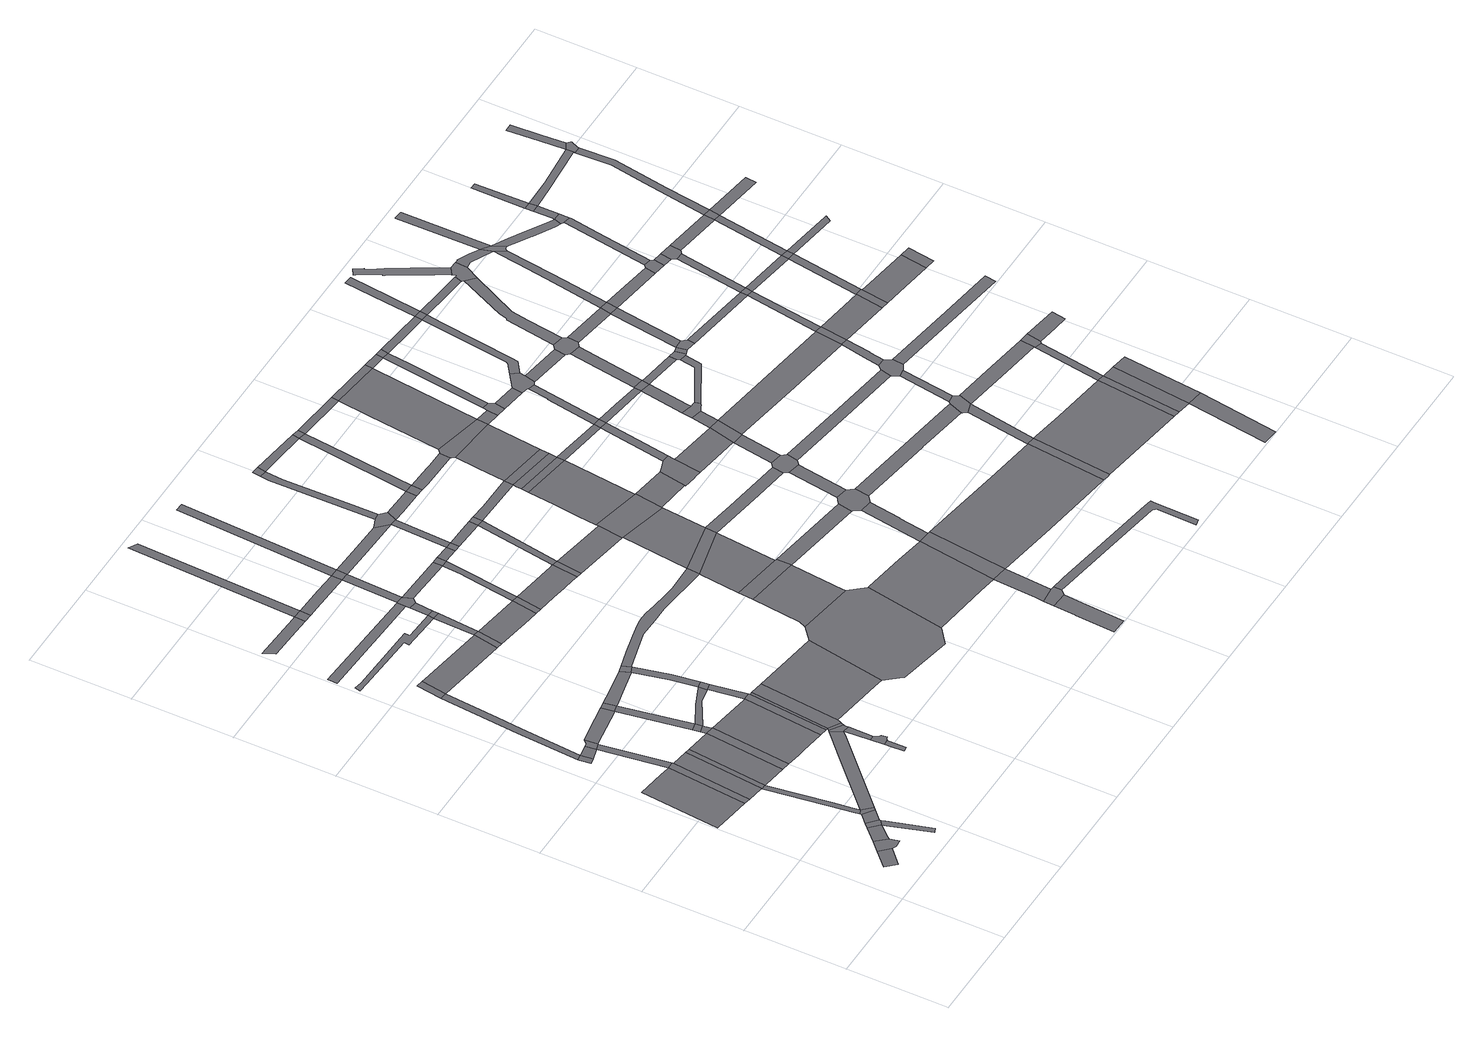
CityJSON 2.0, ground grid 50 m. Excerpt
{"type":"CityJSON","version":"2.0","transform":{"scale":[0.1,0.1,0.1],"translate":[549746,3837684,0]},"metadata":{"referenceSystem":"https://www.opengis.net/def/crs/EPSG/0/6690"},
"CityObjects":{
"road1":{"type":"Road","attributes":{"RoadStructureAttribute.sectionType":"1"},"geometry":[{"type":"MultiSurface","lod":"1","boundaries":[[[0,1,2,3,4]]]}]},
"road2":{"type":"Road","geometry":[{"type":"MultiSurface","lod":"1","boundaries":[[[5,6,0,4,7,8,9,10,11]]]}]},
"road3":{"type":"Road","attributes":{"RoadStructureAttribute.sectionType":"1"},"geometry":[{"type":"MultiSurface","lod":"1","boundaries":[[[12,5,11,13,14,15]]]}]},
"road4":{"type":"Road","attributes":{"function":"1"},"geometry":[{"type":"MultiSurface","lod":"1","boundaries":[[[16,17,18,19,20,21,22,23]]]}]},
"road5":{"type":"Road","geometry":[{"type":"MultiSurface","lod":"1","boundaries":[[[24,12,15,25,26]]]}]},
"road6":{"type":"Road","attributes":{"RoadStructureAttribute.sectionType":"1"},"geometry":[{"type":"MultiSurface","lod":"1","boundaries":[[[27,28,25,15,29,30,31,32]]]}]},
"road7":{"type":"Road","attributes":{"RoadStructureAttribute.sectionType":"1"},"geometry":[{"type":"MultiSurface","lod":"1","boundaries":[[[33,24,26,34]]]}]},
"road8":{"type":"Road","geometry":[{"type":"MultiSurface","lod":"1","boundaries":[[[35,36,33,34,37]]]}]},
"road9":{"type":"Road","attributes":{"RoadStructureAttribute.sectionType":"1"},"geometry":[{"type":"MultiSurface","lod":"1","boundaries":[[[38,39,40,41,36,35,42,43,44,45]]]}]},
"road10":{"type":"Road","geometry":[{"type":"MultiSurface","lod":"1","boundaries":[[[23,22,46,47,48]]]}]},
"road11":{"type":"Road","geometry":[{"type":"MultiSurface","lod":"1","boundaries":[[[49,50,51,52,53]]]}]},
"road12":{"type":"Road","attributes":{"RoadStructureAttribute.sectionType":"1"},"geometry":[{"type":"MultiSurface","lod":"1","boundaries":[[[47,46,54,55,56]]]}]},
"road13":{"type":"Road","attributes":{"RoadStructureAttribute.sectionType":"1"},"geometry":[{"type":"MultiSurface","lod":"1","boundaries":[[[57,58,49,53,59,60]]]}]},
"road14":{"type":"Road","attributes":{"RoadStructureAttribute.sectionType":"1"},"geometry":[{"type":"MultiSurface","lod":"1","boundaries":[[[61,60,23,48]]]}]},
"road15":{"type":"Road","geometry":[{"type":"MultiSurface","lod":"1","boundaries":[[[56,55,38,45,62]]]}]},
"road16":{"type":"Road","geometry":[{"type":"MultiSurface","lod":"1","boundaries":[[[63,64,57,60,61,65,66]]]}]},
"road17":{"type":"Road","attributes":{"RoadStructureAttribute.sectionType":"1"},"geometry":[{"type":"MultiSurface","lod":"1","boundaries":[[[67,68,50,49,69,70,71]]]}]},
"road18":{"type":"Road","geometry":[{"type":"MultiSurface","lod":"1","boundaries":[[[62,45,72,73,74]]]}]},
"road19":{"type":"Road","attributes":{"RoadStructureAttribute.sectionType":"1"},"geometry":[{"type":"MultiSurface","lod":"1","boundaries":[[[75,76,77,78,35,37,79,80,81]]]}]},
"road20":{"type":"Road","geometry":[{"type":"MultiSurface","lod":"1","boundaries":[[[74,73,82,83]]]}]},
"road21":{"type":"Road","attributes":{"RoadStructureAttribute.sectionType":"1"},"geometry":[{"type":"MultiSurface","lod":"1","boundaries":[[[84,85,63,66,86,87]]]}]},
"road22":{"type":"Road","geometry":[{"type":"MultiSurface","lod":"1","boundaries":[[[88,67,71,89]]]}]},
"road23":{"type":"Road","attributes":{"RoadStructureAttribute.sectionType":"1"},"geometry":[{"type":"MultiSurface","lod":"1","boundaries":[[[90,91,92,93,74,83]]]}]},
"road24":{"type":"Road","geometry":[{"type":"MultiSurface","lod":"1","boundaries":[[[94,95,93,92]]]}]},
"road25":{"type":"Road","attributes":{"RoadStructureAttribute.sectionType":"1"},"geometry":[{"type":"MultiSurface","lod":"1","boundaries":[[[96,87,95,94]]]}]},
"road26":{"type":"Road","geometry":[{"type":"MultiSurface","lod":"1","boundaries":[[[97,98,83,82,99,100,101,102]]]}]},
"road27":{"type":"Road","geometry":[{"type":"MultiSurface","lod":"1","boundaries":[[[103,84,87,96]]]}]},
"road28":{"type":"Road","geometry":[{"type":"MultiSurface","lod":"1","boundaries":[[[104,105,106,107,108,109,110]]]}]},
"road29":{"type":"Road","geometry":[{"type":"MultiSurface","lod":"1","boundaries":[[[111,112,113,114,115,110,109,116,117,118]]]}]},
"road30":{"type":"Road","attributes":{"RoadStructureAttribute.sectionType":"1"},"geometry":[{"type":"MultiSurface","lod":"1","boundaries":[[[81,119,120,115,114,121]]]}]},
"road31":{"type":"Road","attributes":{"RoadStructureAttribute.sectionType":"1"},"geometry":[{"type":"MultiSurface","lod":"1","boundaries":[[[122,75,81,121,123,124]]]}]},
"road32":{"type":"Road","geometry":[{"type":"MultiSurface","lod":"1","boundaries":[[[125,122,124,126]]]}]},
"road33":{"type":"Road","attributes":{"RoadStructureAttribute.sectionType":"1"},"geometry":[{"type":"MultiSurface","lod":"1","boundaries":[[[127,128,129,130,94,92,131,132,133]]]}]},
"road34":{"type":"Road","geometry":[{"type":"MultiSurface","lod":"1","boundaries":[[[102,101,134,135,136]]]}]},
"road35":{"type":"Road","attributes":{"RoadStructureAttribute.sectionType":"1"},"geometry":[{"type":"MultiSurface","lod":"1","boundaries":[[[137,138,103,96,139,140,141,142]]]}]},
"road36":{"type":"Road","attributes":{"RoadStructureAttribute.sectionType":"1"},"geometry":[{"type":"MultiSurface","lod":"1","boundaries":[[[143,144,89,71,145,146,147,148]]]}]},
"road37":{"type":"Road","attributes":{"RoadStructureAttribute.sectionType":"1"},"geometry":[{"type":"MultiSurface","lod":"1","boundaries":[[[149,150,151,152,153,154]]]}]},
"road38":{"type":"Road","attributes":{"RoadStructureAttribute.sectionType":"1"},"geometry":[{"type":"MultiSurface","lod":"1","boundaries":[[[155,156,157,158,159,160,161,162,163,164,165,166,167,168,169]]]}]},
"road39":{"type":"Road","attributes":{"RoadStructureAttribute.sectionType":"1"},"geometry":[{"type":"MultiSurface","lod":"1","boundaries":[[[135,134,125,170]]]}]},
"road40":{"type":"Road","geometry":[{"type":"MultiSurface","lod":"1","boundaries":[[[170,125,126,171,172,173]]]}]},
"road41":{"type":"Road","attributes":{"RoadStructureAttribute.sectionType":"1"},"geometry":[{"type":"MultiSurface","lod":"1","boundaries":[[[174,175,176,177]]]}]},
"road42":{"type":"Road","attributes":{"RoadStructureAttribute.sectionType":"1"},"geometry":[{"type":"MultiSurface","lod":"1","boundaries":[[[178,179,102,136]]]}]},
"road43":{"type":"Road","geometry":[{"type":"MultiSurface","lod":"1","boundaries":[[[180,127,133,179,178]]]}]},
"road44":{"type":"Road","attributes":{"RoadStructureAttribute.sectionType":"1"},"geometry":[{"type":"MultiSurface","lod":"1","boundaries":[[[181,182,142,183,127,180]]]}]},
"road45":{"type":"Road","geometry":[{"type":"MultiSurface","lod":"1","boundaries":[[[184,137,142,182,185,186]]]}]},
"road46":{"type":"Road","geometry":[{"type":"MultiSurface","lod":"1","boundaries":[[[154,153,187,188]]]}]},
"road47":{"type":"Road","geometry":[{"type":"MultiSurface","lod":"1","boundaries":[[[148,147,189,190]]]}]},
"road48":{"type":"Road","attributes":{"function":"1"},"geometry":[{"type":"MultiSurface","lod":"1","boundaries":[[[191,173,172,192,193,194,195]]]}]},
"road49":{"type":"Road","attributes":{"RoadStructureAttribute.sectionType":"1"},"geometry":[{"type":"MultiSurface","lod":"1","boundaries":[[[168,148,190,196]]]}]},
"road50":{"type":"Road","geometry":[{"type":"MultiSurface","lod":"1","boundaries":[[[169,168,196,197]]]}]},
"road51":{"type":"Road","attributes":{"RoadStructureAttribute.sectionType":"1"},"geometry":[{"type":"MultiSurface","lod":"1","boundaries":[[[198,188,187,199,200,201]]]}]},
"road52":{"type":"Road","attributes":{"RoadStructureAttribute.sectionType":"1"},"geometry":[{"type":"MultiSurface","lod":"1","boundaries":[[[202,203,154,188,204]]]}]},
"road53":{"type":"Road","attributes":{"RoadStructureAttribute.sectionType":"1"},"geometry":[{"type":"MultiSurface","lod":"1","boundaries":[[[205,206,190,189,207,208,209,210]]]}]},
"road54":{"type":"Road","attributes":{"RoadStructureAttribute.sectionType":"1"},"geometry":[{"type":"MultiSurface","lod":"1","boundaries":[[[211,169,197,212]]]}]},
"road55":{"type":"Road","geometry":[{"type":"MultiSurface","lod":"1","boundaries":[[[177,176,211,212,213,214,215]]]}]},
"road56":{"type":"Road","attributes":{"RoadStructureAttribute.sectionType":"1"},"geometry":[{"type":"MultiSurface","lod":"1","boundaries":[[[200,215,214,216]]]}]},
"road57":{"type":"Road","geometry":[{"type":"MultiSurface","lod":"1","boundaries":[[[210,209,217,218]]]}]},
"road58":{"type":"Road","geometry":[{"type":"MultiSurface","lod":"1","boundaries":[[[201,200,216,219]]]}]},
"road59":{"type":"Road","attributes":{"RoadStructureAttribute.sectionType":"1"},"geometry":[{"type":"MultiSurface","lod":"1","boundaries":[[[220,221,222,223,224,225,226,227,228,229,230,184,186,231,232,233,234,235,236]]]}]},
"road60":{"type":"Road","attributes":{"RoadStructureAttribute.sectionType":"1"},"geometry":[{"type":"MultiSurface","lod":"1","boundaries":[[[214,213,237,238,239]]]}]},
"road61":{"type":"Road","attributes":{"RoadStructureAttribute.sectionType":"1"},"geometry":[{"type":"MultiSurface","lod":"1","boundaries":[[[238,240,241,242,210,218,243]]]}]},
"road62":{"type":"Road","attributes":{"RoadStructureAttribute.sectionType":"1"},"geometry":[{"type":"MultiSurface","lod":"1","boundaries":[[[244,245,218,217,246,247,248,249,250]]]}]},
"road63":{"type":"Road","geometry":[{"type":"MultiSurface","lod":"1","boundaries":[[[251,252,253,195,194,254,255,256,257,258,259,260,261]]]}]},
"road64":{"type":"Road","attributes":{"RoadStructureAttribute.sectionType":"1"},"geometry":[{"type":"MultiSurface","lod":"1","boundaries":[[[262,201,219,263]]]}]},
"road65":{"type":"Road","geometry":[{"type":"MultiSurface","lod":"1","boundaries":[[[239,238,243,264]]]}]},
"road66":{"type":"Road","attributes":{"RoadStructureAttribute.sectionType":"1"},"geometry":[{"type":"MultiSurface","lod":"1","boundaries":[[[265,219,216,266,267,268]]]}]},
"road67":{"type":"Road","attributes":{"RoadStructureAttribute.sectionType":"1"},"geometry":[{"type":"MultiSurface","lod":"1","boundaries":[[[269,264,243,270,271,272]]]}]},
"road68":{"type":"Road","geometry":[{"type":"MultiSurface","lod":"1","boundaries":[[[250,249,273,274]]]}]},
"road69":{"type":"Road","geometry":[{"type":"MultiSurface","lod":"1","boundaries":[[[272,271,275,276]]]}]},
"road70":{"type":"Road","attributes":{"RoadStructureAttribute.sectionType":"1"},"geometry":[{"type":"MultiSurface","lod":"1","boundaries":[[[277,278,251,261,279,280,281]]]}]},
"road71":{"type":"Road","attributes":{"RoadStructureAttribute.sectionType":"1"},"geometry":[{"type":"MultiSurface","lod":"1","boundaries":[[[267,272,276,282]]]}]},
"road72":{"type":"Road","attributes":{"RoadStructureAttribute.sectionType":"1"},"geometry":[{"type":"MultiSurface","lod":"1","boundaries":[[[283,250,274,284]]]}]},
"road73":{"type":"Road","geometry":[{"type":"MultiSurface","lod":"1","boundaries":[[[285,286,277,281,287,288]]]}]},
"road74":{"type":"Road","attributes":{"RoadStructureAttribute.sectionType":"1"},"geometry":[{"type":"MultiSurface","lod":"1","boundaries":[[[289,276,275,290,291,283,292]]]}]},
"road75":{"type":"Road","geometry":[{"type":"MultiSurface","lod":"1","boundaries":[[[293,294,295,268,267,282,296]]]}]},
"road76":{"type":"Road","attributes":{"RoadStructureAttribute.sectionType":"1"},"geometry":[{"type":"MultiSurface","lod":"1","boundaries":[[[297,274,273,298,299]]]}]},
"road77":{"type":"Road","attributes":{"RoadStructureAttribute.sectionType":"1"},"geometry":[{"type":"MultiSurface","lod":"1","boundaries":[[[300,301,302,235,303,285,288]]]}]},
"road78":{"type":"Road","attributes":{"RoadStructureAttribute.sectionType":"1"},"geometry":[{"type":"MultiSurface","lod":"1","boundaries":[[[304,305,306,307,308,309,310]]]}]},
"road79":{"type":"Road","geometry":[{"type":"MultiSurface","lod":"1","boundaries":[[[292,283,284,311]]]}]},
"road80":{"type":"Road","attributes":{"RoadStructureAttribute.sectionType":"1"},"geometry":[{"type":"MultiSurface","lod":"1","boundaries":[[[312,313,294,293,314,315,316]]]}]},
"road81":{"type":"Road","geometry":[{"type":"MultiSurface","lod":"1","boundaries":[[[317,236,235,302]]]}]},
"road82":{"type":"Road","geometry":[{"type":"MultiSurface","lod":"1","boundaries":[[[318,319,260,259,320,321,322]]]}]},
"road83":{"type":"Road","attributes":{"RoadStructureAttribute.sectionType":"1"},"geometry":[{"type":"MultiSurface","lod":"1","boundaries":[[[323,324,296,282,325,326,327]]]}]},
"road84":{"type":"Road","geometry":[{"type":"MultiSurface","lod":"1","boundaries":[[[328,329,304,310,330,331]]]}]},
"road85":{"type":"Road","attributes":{"RoadStructureAttribute.sectionType":"1"},"geometry":[{"type":"MultiSurface","lod":"1","boundaries":[[[332,333,236,317,334]]]}]},
"road86":{"type":"Road","geometry":[{"type":"MultiSurface","lod":"1","boundaries":[[[335,312,316,336]]]}]},
"road87":{"type":"Road","attributes":{"RoadStructureAttribute.sectionType":"1"},"geometry":[{"type":"MultiSurface","lod":"1","boundaries":[[[321,337,329,328,338]]]}]},
"road88":{"type":"Road","geometry":[{"type":"MultiSurface","lod":"1","boundaries":[[[327,326,339,340]]]}]},
"road89":{"type":"Road","attributes":{"RoadStructureAttribute.sectionType":"1"},"geometry":[{"type":"MultiSurface","lod":"1","boundaries":[[[341,342,311,284,343,344,345]]]}]},
"road90":{"type":"Road","geometry":[{"type":"MultiSurface","lod":"1","boundaries":[[[346,299,298,332,334,347,348,349]]]}]},
"road91":{"type":"Road","attributes":{"RoadStructureAttribute.sectionType":"1"},"geometry":[{"type":"MultiSurface","lod":"1","boundaries":[[[350,287,281,351,352,353,354,355]]]}]},
"road92":{"type":"Road","geometry":[{"type":"MultiSurface","lod":"1","boundaries":[[[322,321,338,356,357]]]}]},
"road93":{"type":"Road","attributes":{"RoadStructureAttribute.sectionType":"1"},"geometry":[{"type":"MultiSurface","lod":"1","boundaries":[[[358,359,360,336,316,361,362,363,364,365,366]]]}]},
"road94":{"type":"Road","attributes":{"RoadStructureAttribute.sectionType":"1"},"geometry":[{"type":"MultiSurface","lod":"1","boundaries":[[[365,367,327,340,368,369,370]]]}]},
"road95":{"type":"Road","attributes":{"RoadStructureAttribute.sectionType":"1"},"geometry":[{"type":"MultiSurface","lod":"1","boundaries":[[[371,372,373,340,339,374,375,376]]]}]},
"road96":{"type":"Road","attributes":{"RoadStructureAttribute.sectionType":"1"},"geometry":[{"type":"MultiSurface","lod":"1","boundaries":[[[377,378,379,346,349,380,381]]]}]},
"road97":{"type":"Road","geometry":[{"type":"MultiSurface","lod":"1","boundaries":[[[382,377,381,383]]]}]},
"road98":{"type":"Road","attributes":{"RoadStructureAttribute.sectionType":"1"},"geometry":[{"type":"MultiSurface","lod":"1","boundaries":[[[344,384,382,383,385]]]}]},
"road99":{"type":"Road","attributes":{"RoadStructureAttribute.sectionType":"1"},"geometry":[{"type":"MultiSurface","lod":"1","boundaries":[[[348,347,386,387]]]}]},
"road100":{"type":"Road","attributes":{"RoadStructureAttribute.sectionType":"1"},"geometry":[{"type":"MultiSurface","lod":"1","boundaries":[[[388,389,317,302,390,391,392]]]}]},
"road101":{"type":"Road","geometry":[{"type":"MultiSurface","lod":"1","boundaries":[[[366,365,370,393]]]}]},
"road102":{"type":"Road","attributes":{"RoadStructureAttribute.sectionType":"1"},"geometry":[{"type":"MultiSurface","lod":"1","boundaries":[[[394,322,357,395,396,397]]]}]},
"road103":{"type":"Road","geometry":[{"type":"MultiSurface","lod":"1","boundaries":[[[398,345,344,385,399]]]}]},
"road104":{"type":"Road","attributes":{"RoadStructureAttribute.sectionType":"1"},"geometry":[{"type":"MultiSurface","lod":"1","boundaries":[[[400,401,402,403,404,405,406,331,330,407,408,409,410,411,412,413,414,415]]]}]},
"road105":{"type":"Road","attributes":{"RoadStructureAttribute.sectionType":"1"},"geometry":[{"type":"MultiSurface","lod":"1","boundaries":[[[416,417,398,399,418,419]]]}]},
"road106":{"type":"Road","geometry":[{"type":"MultiSurface","lod":"1","boundaries":[[[420,421,422,355,354,423,424,394,397,425,426,427,428,429]]]}]},
"road107":{"type":"Road","geometry":[{"type":"MultiSurface","lod":"1","boundaries":[[[430,431,387,386,432,433,434,435,436,437,438]]]}]},
"road108":{"type":"Road","geometry":[{"type":"MultiSurface","lod":"1","boundaries":[[[439,440,441,442,376,375,443,444,416,419,445]]]}]},
"road109":{"type":"Road","attributes":{"RoadStructureAttribute.sectionType":"1"},"geometry":[{"type":"MultiSurface","lod":"1","boundaries":[[[393,370,446,447]]]}]},
"road110":{"type":"Road","attributes":{"RoadStructureAttribute.sectionType":"1"},"geometry":[{"type":"MultiSurface","lod":"1","boundaries":[[[448,420,429,449]]]}]},
"road111":{"type":"Road","attributes":{"RoadStructureAttribute.sectionType":"1"},"geometry":[{"type":"MultiSurface","lod":"1","boundaries":[[[450,383,381,451,452]]]}]},
"road112":{"type":"Road","attributes":{"function":"1"},"geometry":[{"type":"MultiSurface","lod":"1","boundaries":[[[453,356,338,454,455,456,457]]]}]},
"road113":{"type":"Road","attributes":{"RoadStructureAttribute.sectionType":"1"},"geometry":[{"type":"MultiSurface","lod":"1","boundaries":[[[446,458,459,439,445,460,461]]]}]},
"road114":{"type":"Road","attributes":{"RoadStructureAttribute.sectionType":"1"},"geometry":[{"type":"MultiSurface","lod":"1","boundaries":[[[451,462,430,438,463]]]}]},
"road115":{"type":"Road","geometry":[{"type":"MultiSurface","lod":"1","boundaries":[[[464,392,391,448,449,465,466,467]]]}]},
"road116":{"type":"Road","attributes":{"RoadStructureAttribute.sectionType":"1"},"geometry":[{"type":"MultiSurface","lod":"1","boundaries":[[[436,435,468,469]]]}]},
"road117":{"type":"Road","attributes":{"RoadStructureAttribute.sectionType":"1"},"geometry":[{"type":"MultiSurface","lod":"1","boundaries":[[[470,445,419,471,472]]]}]},
"road118":{"type":"Road","attributes":{"RoadStructureAttribute.sectionType":"1"},"geometry":[{"type":"MultiSurface","lod":"1","boundaries":[[[473,464,467,474]]]}]},
"road119":{"type":"Road","geometry":[{"type":"MultiSurface","lod":"1","boundaries":[[[475,476,472,471,477,478,479,480,481]]]}]},
"road120":{"type":"Road","geometry":[{"type":"MultiSurface","lod":"1","boundaries":[[[452,451,463,482]]]}]},
"road121":{"type":"Road","geometry":[{"type":"MultiSurface","lod":"1","boundaries":[[[446,461,483,447]]]}]},
"road122":{"type":"Road","geometry":[{"type":"MultiSurface","lod":"1","boundaries":[[[469,468,473,474,484,485]]]}]},
"road123":{"type":"Road","attributes":{"RoadStructureAttribute.sectionType":"1"},"geometry":[{"type":"MultiSurface","lod":"1","boundaries":[[[478,477,486,487]]]}]},
"road124":{"type":"Road","attributes":{"RoadStructureAttribute.sectionType":"1"},"geometry":[{"type":"MultiSurface","lod":"1","boundaries":[[[488,489,490,452,482,491]]]}]},
"road125":{"type":"Road","attributes":{"RoadStructureAttribute.sectionType":"1"},"geometry":[{"type":"MultiSurface","lod":"1","boundaries":[[[492,493,475,481,494,495]]]}]},
"road126":{"type":"Road","attributes":{"RoadStructureAttribute.sectionType":"1"},"geometry":[{"type":"MultiSurface","lod":"1","boundaries":[[[496,497,428,427,498,499,500,501,502]]]}]},
"road127":{"type":"Road","attributes":{"RoadStructureAttribute.sectionType":"1"},"geometry":[{"type":"MultiSurface","lod":"1","boundaries":[[[503,469,485,504,505]]]}]},
"road128":{"type":"Road","attributes":{"RoadStructureAttribute.sectionType":"1"},"geometry":[{"type":"MultiSurface","lod":"1","boundaries":[[[506,482,463,507,508]]]}]},
"road129":{"type":"Road","geometry":[{"type":"MultiSurface","lod":"1","boundaries":[[[509,503,505,510,511,512,513,514,515]]]}]},
"road130":{"type":"Road","attributes":{"RoadStructureAttribute.sectionType":"1"},"geometry":[{"type":"MultiSurface","lod":"1","boundaries":[[[461,492,516,483]]]}]},
"road131":{"type":"Road","geometry":[{"type":"MultiSurface","lod":"1","boundaries":[[[517,518,519,487,486,520,521,488,491,522,523,524,525,526]]]}]},
"road132":{"type":"Road","geometry":[{"type":"MultiSurface","lod":"1","boundaries":[[[527,457,456,528,529,530]]]}]},
"road133":{"type":"Road","attributes":{"RoadStructureAttribute.sectionType":"1"},"geometry":[{"type":"MultiSurface","lod":"1","boundaries":[[[507,509,515,531,532,533]]]}]},
"road134":{"type":"Road","geometry":[{"type":"MultiSurface","lod":"1","boundaries":[[[516,492,495,534]]]}]},
"road135":{"type":"Road","attributes":{"RoadStructureAttribute.sectionType":"1"},"geometry":[{"type":"MultiSurface","lod":"1","boundaries":[[[535,466,465,536,537,538]]]}]},
"road136":{"type":"Road","geometry":[{"type":"MultiSurface","lod":"1","boundaries":[[[539,508,507,533,540,541]]]}]},
"road137":{"type":"Road","attributes":{"RoadStructureAttribute.sectionType":"1"},"geometry":[{"type":"MultiSurface","lod":"1","boundaries":[[[525,524,542,543]]]}]},
"road138":{"type":"Road","attributes":{"RoadStructureAttribute.sectionType":"1"},"geometry":[{"type":"MultiSurface","lod":"1","boundaries":[[[544,539,541,545]]]}]},
"road139":{"type":"Road","attributes":{"RoadStructureAttribute.sectionType":"1"},"geometry":[{"type":"MultiSurface","lod":"1","boundaries":[[[546,547,513,512,548,549]]]}]},
"road140":{"type":"Road","attributes":{"RoadStructureAttribute.sectionType":"1"},"geometry":[{"type":"MultiSurface","lod":"1","boundaries":[[[550,551,527,530]]]}]},
"road141":{"type":"Road","attributes":{"RoadStructureAttribute.sectionType":"1"},"geometry":[{"type":"MultiSurface","lod":"1","boundaries":[[[552,553,554,555,556,517,526,557,558,559,560]]]}]},
"road142":{"type":"Road","attributes":{"RoadStructureAttribute.sectionType":"1"},"geometry":[{"type":"MultiSurface","lod":"1","boundaries":[[[534,495,561,552,562]]]}]},
"road143":{"type":"Road","attributes":{"RoadStructureAttribute.sectionType":"1"},"geometry":[{"type":"MultiSurface","lod":"1","boundaries":[[[563,541,540,564,565,566,567]]]}]},
"road144":{"type":"Road","attributes":{"RoadStructureAttribute.sectionType":"1"},"geometry":[{"type":"MultiSurface","lod":"1","boundaries":[[[568,569,485,484,570,571,572,573]]]}]},
"road145":{"type":"Road","geometry":[{"type":"MultiSurface","lod":"1","boundaries":[[[574,575,530,529,576,577]]]}]},
"road146":{"type":"Road","geometry":[{"type":"MultiSurface","lod":"1","boundaries":[[[578,543,542,544,545,579,580,581,582]]]}]},
"road147":{"type":"Road","geometry":[{"type":"MultiSurface","lod":"1","boundaries":[[[583,584,502,501,585,586,551,550,587]]]}]},
"road148":{"type":"Road","attributes":{"RoadStructureAttribute.sectionType":"1"},"geometry":[{"type":"MultiSurface","lod":"1","boundaries":[[[567,566,546,549,588,589,590]]]}]},
"road149":{"type":"Road","geometry":[{"type":"MultiSurface","lod":"1","boundaries":[[[562,552,560,591]]]}]},
"road150":{"type":"Road","attributes":{"RoadStructureAttribute.sectionType":"1"},"geometry":[{"type":"MultiSurface","lod":"1","boundaries":[[[592,590,589,593]]]}]},
"road151":{"type":"Road","attributes":{"RoadStructureAttribute.sectionType":"1"},"geometry":[{"type":"MultiSurface","lod":"1","boundaries":[[[594,595,596,584,583]]]}]},
"road152":{"type":"Road","geometry":[{"type":"MultiSurface","lod":"1","boundaries":[[[597,592,593,598,599,600]]]}]},
"road153":{"type":"Road","attributes":{"RoadStructureAttribute.sectionType":"1"},"geometry":[{"type":"MultiSurface","lod":"1","boundaries":[[[601,602,562,591,603,604]]]}]},
"road154":{"type":"Road","attributes":{"RoadStructureAttribute.sectionType":"1"},"geometry":[{"type":"MultiSurface","lod":"1","boundaries":[[[581,580,605,606]]]}]},
"road155":{"type":"Road","geometry":[{"type":"MultiSurface","lod":"1","boundaries":[[[607,538,537,608,595,594,609,610,611,612]]]}]},
"road156":{"type":"Road","attributes":{"RoadStructureAttribute.sectionType":"1"},"geometry":[{"type":"MultiSurface","lod":"1","boundaries":[[[613,614,615,616,617]]]}]},
"road157":{"type":"Road","attributes":{"RoadStructureAttribute.sectionType":"1"},"geometry":[{"type":"MultiSurface","lod":"1","boundaries":[[[618,619,620,621,622,578,582,623,624,625]]]}]},
"road158":{"type":"Road","attributes":{"RoadStructureAttribute.sectionType":"1"},"geometry":[{"type":"MultiSurface","lod":"1","boundaries":[[[605,592,597,626]]]}]},
"road159":{"type":"Road","attributes":{"RoadStructureAttribute.sectionType":"1"},"geometry":[{"type":"MultiSurface","lod":"1","boundaries":[[[627,591,560,628,629,630]]]}]},
"road160":{"type":"Road","geometry":[{"type":"MultiSurface","lod":"1","boundaries":[[[577,576,631,632]]]}]},
"road161":{"type":"Road","attributes":{"RoadStructureAttribute.sectionType":"1"},"geometry":[{"type":"MultiSurface","lod":"1","boundaries":[[[633,587,550,634,635,636,637]]]}]},
"road162":{"type":"Road","attributes":{"RoadStructureAttribute.sectionType":"1"},"geometry":[{"type":"MultiSurface","lod":"1","boundaries":[[[572,638,607,612,639,640,641]]]}]},
"road163":{"type":"Road","geometry":[{"type":"MultiSurface","lod":"1","boundaries":[[[642,632,631,613,643]]]}]},
"road164":{"type":"Road","geometry":[{"type":"MultiSurface","lod":"1","boundaries":[[[606,605,626,644]]]}]},
"road165":{"type":"Road","geometry":[{"type":"MultiSurface","lod":"1","boundaries":[[[573,572,641,645]]]}]},
"road166":{"type":"Road","attributes":{"RoadStructureAttribute.sectionType":"1"},"geometry":[{"type":"MultiSurface","lod":"1","boundaries":[[[646,647,648,649,650,651,652,653,654,655,656,657,658,659,660,661,662,663,664,665,666]]]}]},
"road167":{"type":"Road","attributes":{"RoadStructureAttribute.sectionType":"1"},"geometry":[{"type":"MultiSurface","lod":"1","boundaries":[[[667,668,600,599,669,670]]]}]},
"road168":{"type":"Road","geometry":[{"type":"MultiSurface","lod":"1","boundaries":[[[643,613,617,671]]]}]},
"road169":{"type":"Road","geometry":[{"type":"MultiSurface","lod":"1","boundaries":[[[666,665,672,673,630,629,674,618,625,675,676]]]}]},
"road170":{"type":"Road","attributes":{"RoadStructureAttribute.sectionType":"1"},"geometry":[{"type":"MultiSurface","lod":"1","boundaries":[[[677,577,632,678]]]}]},
"road171":{"type":"Road","attributes":{"RoadStructureAttribute.sectionType":"1"},"geometry":[{"type":"MultiSurface","lod":"1","boundaries":[[[679,680,681,682,683,606,644,684,685,686]]]}]},
"road172":{"type":"Road","attributes":{"RoadStructureAttribute.sectionType":"1"},"geometry":[{"type":"MultiSurface","lod":"1","boundaries":[[[669,573,645,687,688]]]}]},
"road173":{"type":"Road","attributes":{"RoadStructureAttribute.sectionType":"1"},"geometry":[{"type":"MultiSurface","lod":"1","boundaries":[[[689,644,626,690,691]]]}]},
"road174":{"type":"Road","attributes":{"RoadStructureAttribute.sectionType":"1"},"geometry":[{"type":"MultiSurface","lod":"1","boundaries":[[[645,641,692,693]]]}]},
"road175":{"type":"Road","geometry":[{"type":"MultiSurface","lod":"1","boundaries":[[[637,636,677,678,694,695,696,697]]]}]},
"road176":{"type":"Road","attributes":{"RoadStructureAttribute.sectionType":"1"},"geometry":[{"type":"MultiSurface","lod":"1","boundaries":[[[698,699,700,701,676,675,702,703,679,704]]]}]},
"road177":{"type":"Road","geometry":[{"type":"MultiSurface","lod":"1","boundaries":[[[670,669,688,705]]]}]},
"road178":{"type":"Road","attributes":{"RoadStructureAttribute.sectionType":"1"},"geometry":[{"type":"MultiSurface","lod":"1","boundaries":[[[706,611,610,707,708,709]]]}]},
"road179":{"type":"Road","geometry":[{"type":"MultiSurface","lod":"1","boundaries":[[[704,679,686,710,711,712,713,714,715]]]}]},
"road180":{"type":"Road","attributes":{"RoadStructureAttribute.sectionType":"1"},"geometry":[{"type":"MultiSurface","lod":"1","boundaries":[[[697,696,716,717,718]]]}]},
"road181":{"type":"Road","geometry":[{"type":"MultiSurface","lod":"1","boundaries":[[[719,693,692,720,721,722,723]]]}]},
"road182":{"type":"Road","geometry":[{"type":"MultiSurface","lod":"1","boundaries":[[[724,691,690,725,726,727]]]}]},
"road183":{"type":"Road","attributes":{"RoadStructureAttribute.sectionType":"1"},"geometry":[{"type":"MultiSurface","lod":"1","boundaries":[[[728,670,705,729]]]}]},
"road184":{"type":"Road","attributes":{"RoadStructureAttribute.sectionType":"1"},"geometry":[{"type":"MultiSurface","lod":"1","boundaries":[[[730,731,704,715,732,733]]]}]},
"road185":{"type":"Road","attributes":{"RoadStructureAttribute.sectionType":"1"},"geometry":[{"type":"MultiSurface","lod":"1","boundaries":[[[726,725,734,735]]]}]},
"road186":{"type":"Road","attributes":{"RoadStructureAttribute.sectionType":"1"},"geometry":[{"type":"MultiSurface","lod":"1","boundaries":[[[705,688,736,737]]]}]},
"road187":{"type":"Road","attributes":{"RoadStructureAttribute.sectionType":"1"},"geometry":[{"type":"MultiSurface","lod":"1","boundaries":[[[738,739,740,741,742,743,744,745,715,714,746,747,748,749,750,751,752,753]]]}]},
"road188":{"type":"Road","geometry":[{"type":"MultiSurface","lod":"1","boundaries":[[[735,734,728,729,754,755]]]}]},
"road189":{"type":"Road","attributes":{"RoadStructureAttribute.sectionType":"1"},"geometry":[{"type":"MultiSurface","lod":"1","boundaries":[[[736,719,723,756]]]}]},
"road190":{"type":"Road","attributes":{"RoadStructureAttribute.sectionType":"1"},"geometry":[{"type":"MultiSurface","lod":"1","boundaries":[[[757,724,727,758,759,760,761,762]]]}]},
"road191":{"type":"Road","attributes":{"RoadStructureAttribute.sectionType":"1"},"geometry":[{"type":"MultiSurface","lod":"1","boundaries":[[[763,721,720,764,765,766]]]}]},
"road192":{"type":"Road","geometry":[{"type":"MultiSurface","lod":"1","boundaries":[[[737,736,756,767]]]}]},
"road193":{"type":"Road","geometry":[{"type":"MultiSurface","lod":"1","boundaries":[[[753,752,757,762,768]]]}]},
"road194":{"type":"Road","attributes":{"RoadStructureAttribute.sectionType":"1"},"geometry":[{"type":"MultiSurface","lod":"1","boundaries":[[[769,770,753,768,771]]]}]},
"road195":{"type":"Road","attributes":{"RoadStructureAttribute.sectionType":"1"},"geometry":[{"type":"MultiSurface","lod":"1","boundaries":[[[772,755,754,773,774,775]]]}]},
"road196":{"type":"Road","geometry":[{"type":"MultiSurface","lod":"1","boundaries":[[[776,769,771,777]]]}]},
"road197":{"type":"Road","attributes":{"RoadStructureAttribute.sectionType":"1"},"geometry":[{"type":"MultiSurface","lod":"1","boundaries":[[[774,737,767,778]]]}]},
"road198":{"type":"Road","geometry":[{"type":"MultiSurface","lod":"1","boundaries":[[[766,765,779,780]]]}]},
"road199":{"type":"Road","attributes":{"RoadStructureAttribute.sectionType":"1"},"geometry":[{"type":"MultiSurface","lod":"1","boundaries":[[[781,776,777,782]]]}]},
"road200":{"type":"Road","attributes":{"RoadStructureAttribute.sectionType":"1"},"geometry":[{"type":"MultiSurface","lod":"1","boundaries":[[[783,767,756,784,785]]]}]},
"road201":{"type":"Road","geometry":[{"type":"MultiSurface","lod":"1","boundaries":[[[775,774,778,786]]]}]},
"road202":{"type":"Road","attributes":{"RoadStructureAttribute.sectionType":"1"},"geometry":[{"type":"MultiSurface","lod":"1","boundaries":[[[787,788,777,771,789,790]]]}]},
"road203":{"type":"Road","attributes":{"RoadStructureAttribute.sectionType":"1"},"geometry":[{"type":"MultiSurface","lod":"1","boundaries":[[[786,778,791,792]]]}]},
"road204":{"type":"Road","attributes":{"RoadStructureAttribute.sectionType":"1"},"geometry":[{"type":"MultiSurface","lod":"1","boundaries":[[[793,794,795,796,797,798,775,786]]]}]},
"road205":{"type":"Road","geometry":[{"type":"MultiSurface","lod":"1","boundaries":[[[799,800,801,787,790,796,795,802,803]]]}]},
"road206":{"type":"Road","attributes":{"RoadStructureAttribute.sectionType":"1"},"geometry":[{"type":"MultiSurface","lod":"1","boundaries":[[[804,805,806,807,787,801]]]}]}
},
"vertices":[
[211,238,0],[140,167,0],[183,121,0],[250,184,0],[257,191,0],
[257,284,0],[234,261,0],[263,188,0],[275,181,0],[314,186,0],[305,218,0],[302,231,0],
[319,346,0],[311,241,0],[358,296,0],[363,302,0],
[233,1274,0],[180,1282,0],[46,1301,0],[7,908,0],[17,907,0],[122,891,0],[197,880,0],[237,1273,0],
[340,367,0],[387,317,0],[385,325,0],
[423,201,0],[393,299,0],[370,280,0],[415,139,0],[433,79,0],[456,89,0],
[380,407,0],[432,370,0],
[402,425,0],[379,414,0],[444,382,0],
[315,858,0],[318,841,0],[369,487,0],[375,445,0],[397,464,0],[384,553,0],[343,839,0],[340,858,0],
[231,874,0],[271,1269,0],[270,1274,0],
[120,1642,0],[92,1637,0],[92,1630,0],[100,1579,0],[129,1585,0],
[312,862,0],[315,862,0],[355,1256,0],
[181,1652,0],[126,1643,0],[183,1598,0],[187,1599,0],
[218,1608,0],
[380,1252,0],
[214,1675,0],[197,1655,0],[218,1612,0],[219,1612,0],
[146,2338,0],[113,1944,0],[145,1949,0],[156,2069,0],[179,2335,0],
[348,857,0],[464,840,0],[504,1234,0],
[765,779,0],[740,755,0],[644,664,0],[409,432,0],[781,710,0],[795,724,0],[797,726,0],
[504,834,0],[544,1228,0],
[424,1710,0],[347,1697,0],[431,1646,0],[434,1647,0],
[166,2465,0],[198,2460,0],
[543,1234,0],[537,1266,0],[536,1271,0],[499,1262,0],
[530,1306,0],[493,1297,0],
[467,1654,0],
[767,1195,0],[765,1195,0],[573,823,0],[610,818,0],[730,800,0],[769,1195,0],
[457,1715,0],
[812,506,0],[815,439,0],[827,440,0],[840,442,0],[839,522,0],[839,534,0],[810,532,0],
[843,577,0],[842,578,0],[836,587,0],[831,599,0],[806,598,0],[846,542,0],[856,544,0],[853,572,0],
[799,719,0],[800,716,0],[831,720,0],
[772,785,0],[832,736,0],[832,744,0],
[780,793,0],[838,760,0],
[740,1405,0],[736,1403,0],[733,1402,0],[636,1361,0],[670,1351,0],[734,1361,0],[742,1362,0],
[768,795,0],[807,1189,0],[806,1195,0],
[661,1749,0],[493,1721,0],[472,1655,0],[575,1678,0],[677,1700,0],[680,1701,0],
[555,2404,0],[220,2457,0],[182,2334,0],[401,2300,0],[538,2278,0],[560,2404,0],
[270,3134,0],[21,3146,0],[48,3092,0],[175,3085,0],[284,3080,0],[287,3133,0],
[425,2644,0],[425,2653,0],[425,2669,0],[393,2671,0],[65,2686,0],[25,2692,0],[20,2665,0],[70,2661,0],[143,2657,0],[375,2644,0],[375,2635,0],[373,2619,0],[408,2616,0],[568,2606,0],[571,2636,0],
[819,1188,0],
[844,774,0],[847,783,0],[886,1178,0],
[15,2821,0],[11,2773,0],[577,2748,0],[578,2791,0],
[779,1370,0],[745,1362,0],
[772,1412,0],
[751,1545,0],[712,1713,0],[721,1533,0],
[697,1759,0],[711,1717,0],[712,1718,0],
[328,3078,0],[331,3131,0],
[570,2274,0],[589,2400,0],
[1103,1146,0],[881,777,0],[1107,743,0],[1156,736,0],[1224,1129,0],
[605,2603,0],
[608,2633,0],
[482,3124,0],[381,3076,0],[589,3066,0],[590,3119,0],
[322,3968,0],[321,3943,0],[363,3943,0],
[821,2363,0],[589,2399,0],[679,2257,0],[726,2249,0],[807,2237,0],[826,2362,0],
[576,2726,0],[615,2721,0],
[634,2744,0],[617,2789,0],[579,2791,0],
[629,3064,0],
[838,2232,0],[857,2357,0],
[633,3117,0],
[1365,1804,0],[1225,1801,0],[1173,1806,0],[1096,1816,0],[1064,1820,0],[1037,1823,0],[999,1826,0],[968,1824,0],[950,1821,0],[883,1806,0],[781,1782,0],[805,1742,0],[913,1771,0],[1012,1769,0],[1096,1768,0],[1361,1741,0],[1367,1804,0],
[869,2731,0],[872,2731,0],[874,2777,0],
[872,2721,0],[868,2639,0],[863,2604,0],[907,2730,0],
[1101,2321,0],[1091,2322,0],[935,2218,0],[1002,2207,0],[1064,2198,0],[1092,2193,0],[1106,2320,0],
[1290,1185,0],[1272,1170,0],[1241,1143,0],[1215,663,0],[1219,658,0],[1486,608,0],[1513,629,0],[1560,666,0],[1566,671,0],[1636,1067,0],[1574,1140,0],
[630,3899,0],[670,3897,0],
[909,2776,0],
[797,3110,0],[795,3057,0],[994,3048,0],[938,3103,0],
[980,2773,0],[907,2732,0],[982,2728,0],[984,2772,0],
[1120,2188,0],[1135,2315,0],
[1015,2727,0],[1017,2771,0],
[1331,1463,0],[1306,1220,0],[1572,1156,0],[1600,1418,0],[1601,1421,0],
[1029,3046,0],
[1170,2719,0],[1202,2716,0],
[1339,1537,0],[1334,1491,0],[1601,1495,0],[1590,1497,0],
[1087,2768,0],[1087,2723,0],[1166,2719,0],[1172,2764,0],
[1023,3128,0],[988,3125,0],[986,3124,0],[1053,3098,0],
[1227,2298,0],[1397,2139,0],[1414,2264,0],
[1612,1716,0],[1619,1789,0],[1621,1800,0],[1360,1733,0],
[1920,313,0],[1913,205,0],[1913,202,0],[1901,8,0],[1980,6,0],[1993,199,0],[2000,308,0],
[1204,2762,0],
[988,3685,0],[983,3642,0],[1021,3252,0],[1016,3595,0],[1023,3680,0],
[1625,1857,0],
[1852,1034,0],[1644,1066,0],[1852,632,0],[1940,619,0],[1996,1011,0],
[1118,3096,0],[1083,3097,0],[1084,3043,0],[1202,3038,0],[1205,3092,0],
[2005,373,0],[1923,364,0],[2023,331,0],[2022,371,0],
[1402,2138,0],[1376,1885,0],[1647,2079,0],
[992,3727,0],[1030,3723,0],
[1926,407,0],[2021,607,0],
[1247,3036,0],[1250,3090,0],
[1465,2754,0],[1284,2758,0],[1202,2717,0],[1462,2708,0],[1464,2733,0],
[1415,2276,0],[1647,2085,0],[1665,2222,0],[1663,2222,0],
[1831,1460,0],[1825,1387,0],[1958,1367,0],[1960,1367,0],[2019,1358,0],[2032,1430,0],
[2066,1001,0],[2056,1003,0],
[1129,3708,0],[1077,3716,0],[1072,3716,0],[1025,3680,0],[1073,3676,0],[1078,3676,0],[1120,3671,0],[1275,3655,0],[1280,3688,0],
[1258,3515,0],[1297,3510,0],[1298,3514,0],[1313,3645,0],
[1392,3083,0],[1377,3084,0],[1251,3090,0],[1290,3033,0],[1479,3027,0],[1483,3080,0],
[1453,2629,0],[1439,2492,0],[1426,2371,0],[1702,2589,0],[1702,2590,0],
[1457,2666,0],[1705,2627,0],
[1460,2691,0],[1710,2670,0],
[1816,2063,0],[1839,2196,0],
[1797,1831,0],[1627,1857,0],[1918,1755,0],[2087,1730,0],[2096,1787,0],
[1317,3683,0],
[2044,1323,0],[2080,1156,0],[2080,1157,0],[2104,1314,0],
[1467,2754,0],[1714,2715,0],
[2693,249,0],[2693,265,0],[2653,272,0],[2326,324,0],[2095,362,0],[2051,367,0],[2048,367,0],[2045,327,0],[2320,285,0],[2324,284,0],[2644,234,0],[2653,227,0],[2657,223,0],[2661,220,0],[2656,22,0],[2688,30,0],
[1494,3008,0],[1481,2891,0],[1741,2975,0],[1743,2987,0],
[2064,1455,0],[2053,1446,0],[2035,1433,0],[2022,1354,0],[2036,1335,0],[2115,1323,0],[2133,1337,0],[2137,1340,0],[2148,1412,0],[2124,1444,0],
[1904,2218,0],[1857,2202,0],[1815,2059,0],[1873,2050,0],[1885,2049,0],[1917,2044,0],[1937,2180,0],[1938,2189,0],[1942,2215,0],
[1503,3096,0],[1502,3095,0],[1489,3083,0],[1485,3080,0],[1480,3025,0],[1481,3024,0],[1747,3042,0],
[1561,3619,0],[1565,3654,0],
[2103,1710,0],[2163,1698,0],
[1706,2627,0],[1956,2552,0],[1962,2588,0],
[2492,936,0],[2336,559,0],[2699,505,0],[2711,504,0],[2751,897,0],
[1543,3458,0],[1520,3249,0],[1794,3460,0],[1809,3589,0],
[1904,2221,0],[1993,2547,0],
[2118,1804,0],[2185,1716,0],[2195,1772,0],[2177,1792,0],
[2149,2010,0],[2183,2142,0],
[1749,3042,0],[1810,2977,0],[1818,3032,0],
[2150,2006,0],[2210,1999,0],
[1821,3053,0],[1820,3043,0],[1862,2970,0],[1870,3023,0],[1863,3038,0],[1862,3040,0],[1857,3049,0],
[1999,2583,0],
[1814,3627,0],
[2211,2002,0],[2239,2134,0],
[1984,2952,0],[1991,3006,0],
[2021,2941,0],[2005,2837,0],[2001,2838,0],[2053,2932,0],
[1889,3580,0],[1874,3461,0],[1910,3461,0],[1925,3576,0],
[2800,1314,0],[2564,1349,0],[2515,1284,0],[2517,1284,0],[2542,1280,0],[2783,1243,0],[2810,1312,0],
[2198,2238,0],[2253,2224,0],[2253,2226,0],
[2114,2566,0],[2241,2510,0],[2245,2546,0],
[2207,2291,0],[2279,2240,0],[2282,2241,0],[2298,2250,0],[2289,2275,0],[2273,2277,0],[2261,2278,0],
[1893,3618,0],
[2063,3057,0],[2048,3046,0],[2023,3028,0],[2022,2946,0],[2022,2945,0],[2057,2934,0],[2066,2939,0],[2070,2938,0],[2084,2992,0],[2088,3021,0],
[2751,899,0],[2737,500,0],[2754,498,0],[2794,894,0],
[2262,2281,0],[2265,2304,0],[2295,2500,0],
[1930,3614,0],
[2555,1717,0],[2570,1659,0],[2839,1619,0],[2852,1673,0],
[2246,2548,0],[2295,2502,0],[2301,2538,0],
[2283,2906,0],[2291,2961,0],
[2299,2887,0],[2353,2877,0],
[2494,2457,0],[2482,2382,0],[2513,2368,0],[2527,2450,0],
[2852,1233,0],[2799,1218,0],
[2178,3549,0],[2166,3464,0],[2120,3106,0],[2119,3100,0],[2119,3097,0],[2149,3064,0],[2154,3095,0],[2203,3464,0],[2215,3545,0],
[2084,3559,0],[2182,3585,0],
[2319,2535,0],[2316,2499,0],[2483,2474,0],[2486,2474,0],[2488,2510,0],
[2926,2034,0],[2251,2133,0],[2548,1951,0],[2909,1898,0],[2911,1897,0],[2928,2034,0],
[2969,865,0],[2812,891,0],[3204,430,0],[3244,824,0],
[2312,2978,0],[2373,2893,0],[2377,2893,0],[2382,2948,0],[2367,2968,0],
[2860,1326,0],[2820,1321,0],[2786,1239,0],[2787,1237,0],[2876,1302,0],
[2529,2451,0],[2538,2454,0],[2527,2504,0],
[2220,3582,0],
[2551,2511,0],[2561,2462,0],
[2895,1589,0],[2860,1584,0],[2821,1324,0],
[2596,2513,0],[2597,2457,0],[2613,2454,0],[2616,2490,0],
[2222,3949,0],[2199,3739,0],[2239,3751,0],[2261,3945,0],
[2601,2859,0],[2613,2913,0],
[2872,1696,0],[2860,1585,0],[2897,1590,0],[2928,1606,0],[2933,1661,0],[2914,1694,0],
[3308,414,0],[3251,11,0],[3330,4,0],[3359,204,0],[3388,402,0],
[2477,3508,0],[2459,3467,0],[2369,3275,0],[2361,3236,0],[2351,3230,0],[2395,3148,0],[2409,3237,0],[2521,3468,0],
[2646,2852,0],
[2364,3566,0],[2367,3529,0],[2469,3519,0],[2481,3553,0],
[3239,425,0],[3279,819,0],
[3066,1273,0],[2864,1231,0],[3105,1195,0],[3294,1166,0],[3303,1238,0],
[2887,1775,0],[2926,1768,0],[2927,1770,0],[2947,1893,0],
[3281,818,0],[3348,809,0],
[2655,2907,0],
[2964,2028,0],
[2437,3748,0],[2389,3833,0],[2382,3844,0],[2365,3871,0],[2362,3870,0],[2335,3918,0],[2338,3921,0],[2336,3924,0],[2319,3954,0],[2313,3962,0],[2312,3964,0],[2282,3944,0],[2287,3935,0],[2343,3834,0],[2339,3830,0],[2344,3822,0],[2420,3691,0],[2450,3637,0],[2453,3638,0],[2485,3573,0],[2520,3598,0],
[2628,2488,0],[2619,2490,0],[2983,2399,0],[2987,2435,0],
[3427,797,0],
[2492,3558,0],[2490,3552,0],[2471,3516,0],[2557,3538,0],[2560,3595,0],
[3294,1162,0],[3329,1152,0],
[2702,3485,0],[2699,3468,0],[2698,3464,0],[2682,3362,0],[2658,3203,0],[2697,3197,0],[2698,3199,0],[2732,3437,0],
[2965,2041,0],[3017,2394,0],
[2784,2888,0],[2914,2813,0],[2925,2866,0],
[3195,1856,0],[3215,1991,0],
[3331,1153,0],[3332,1154,0],[3340,1160,0],[3351,1231,0],
[2663,3555,0],[2635,3569,0],[2578,3597,0],[2577,3594,0],[2592,3541,0],[2698,3487,0],[2684,3543,0],
[3023,2429,0],
[3304,1606,0],[3238,1560,0],[3575,1510,0],[3584,1565,0],
[2735,3443,0],[2737,3447,0],[2744,3452,0],[2752,3452,0],[2756,3452,0],[2726,3513,0],
[3444,1144,0],[3512,1134,0],[3523,1205,0],
[3215,1993,0],[3234,1851,0],[3253,1985,0],[3252,1987,0],[3252,1989,0],
[2938,2877,0],[2977,2803,0],[2985,2857,0],[2975,2871,0],
[3039,2775,0],[3074,2771,0],
[2679,3956,0],[2679,3955,0],[2722,3952,0],[2721,3954,0],
[3024,2796,0],[3032,2850,0],
[3270,2356,0],[3275,2391,0],
[2982,3365,0],[2873,3428,0],[2800,3470,0],[2791,3475,0],[2789,3477,0],[2766,3490,0],[2745,3502,0],[2729,3510,0],[2771,3442,0],[2781,3435,0],[2862,3387,0],[2862,3384,0],[2962,3330,0],[2972,3325,0],[2988,3316,0],[3002,3353,0],
[3092,2786,0],[3099,2840,0],
[3306,2350,0],
[3003,3308,0],[3017,3153,0],[3040,3294,0],[3041,3301,0],[3040,3301,0],[3040,3302,0],
[3307,1977,0],[3359,1832,0],[3503,1811,0],[3523,1944,0],
[3310,2385,0],
[3040,3353,0],
[3002,3457,0],[3003,3367,0],[3039,3458,0],
[3335,2805,0],[3327,2751,0],[3329,2750,0],[3336,2805,0],
[3002,3497,0],[3036,3498,0],
[3365,2746,0],
[3558,1803,0],[3578,1936,0],
[3000,3762,0],[3031,3762,0],
[3575,2345,0],[3562,2312,0],[3582,2344,0],
[3373,2799,0],
[3408,3521,0],[3181,3502,0],[3149,3464,0],[3409,3484,0],
[3620,2707,0],[3625,2762,0],
[3407,3027,0],[3450,3306,0],[3443,3477,0],[3409,3476,0],[3416,3305,0],[3384,3121,0],
[3458,3525,0],[3445,3539,0],[3444,3541,0],[3444,3487,0],[3461,3522,0],
[3435,3659,0],[3426,3805,0],[3389,3804,0],[3399,3645,0]
]}
